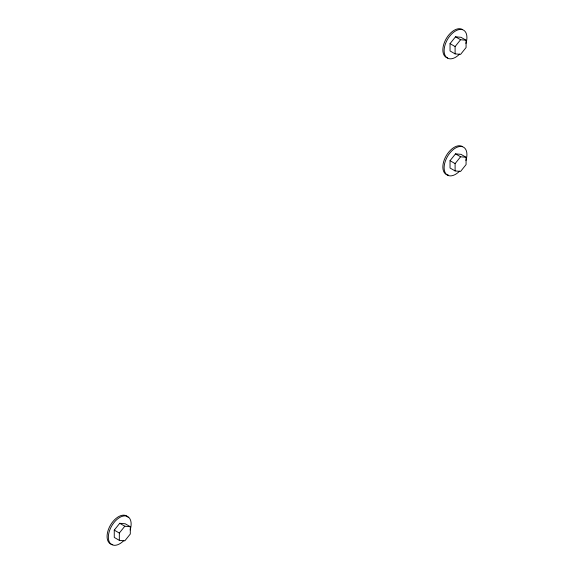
<?xml version="1.0" encoding="UTF-8"?>
<svg xmlns="http://www.w3.org/2000/svg" width="574" height="574" viewBox="0 0 574 574"><rect width="100%" height="100%" fill="white"/><g stroke="black" fill="none" stroke-linecap="round" stroke-linejoin="round"><path stroke-width="0.86" d="M450.038 43.638L455.519 36.815L461.008 37.303L466.074 40.23L466.074 47.542L460.592 54.372L455.103 53.877L450.038 50.95L450.038 43.638L455.103 46.566L455.103 53.877M455.103 46.566L460.592 39.735L466.074 40.23M114.262 530.118L119.744 523.287L125.232 523.782L130.298 526.702L130.298 534.021L124.816 540.844L119.327 540.356L114.262 537.429L114.262 530.118L119.327 533.038L119.327 540.356M119.327 533.038L124.816 526.215L130.298 526.702M450.038 160.684L455.519 153.861L461.008 154.349L466.074 157.276L466.074 164.595L460.592 171.418L455.103 170.93L450.038 168.003L450.038 160.684L455.103 163.612L455.103 170.93M455.103 163.612L460.592 156.788L466.074 157.276M455.519 36.815L460.592 39.735M455.519 153.861L460.592 156.788M119.744 523.287L124.816 526.215M447.713 57.96A16.129 9.313 -60 0 1 445.517 39.979A16.129 9.313 -60 0 1 462.314 29.432M448.552 175.142A16.129 9.313 -60 0 1 445.209 157.649A16.129 9.313 -60 0 1 462.314 146.478M459.609 54.064A16.129 9.313 -60 0 1 444.183 52.047A16.129 9.313 -60 0 1 457.306 30.092A16.129 9.313 -60 0 1 465.937 43.473M459.609 171.109A16.129 9.313 -60 0 1 444.183 169.1A16.129 9.313 -60 0 1 457.306 147.138A16.129 9.313 -60 0 1 465.937 160.519M112.777 544.568A16.129 9.313 -60 0 1 110.416 525.217A16.129 9.313 -60 0 1 128.354 517.59M123.833 540.543A16.129 9.313 -60 0 1 108.407 538.527A16.129 9.313 -60 0 1 121.53 516.571A16.129 9.313 -60 0 1 130.162 529.946"/></g></svg>
